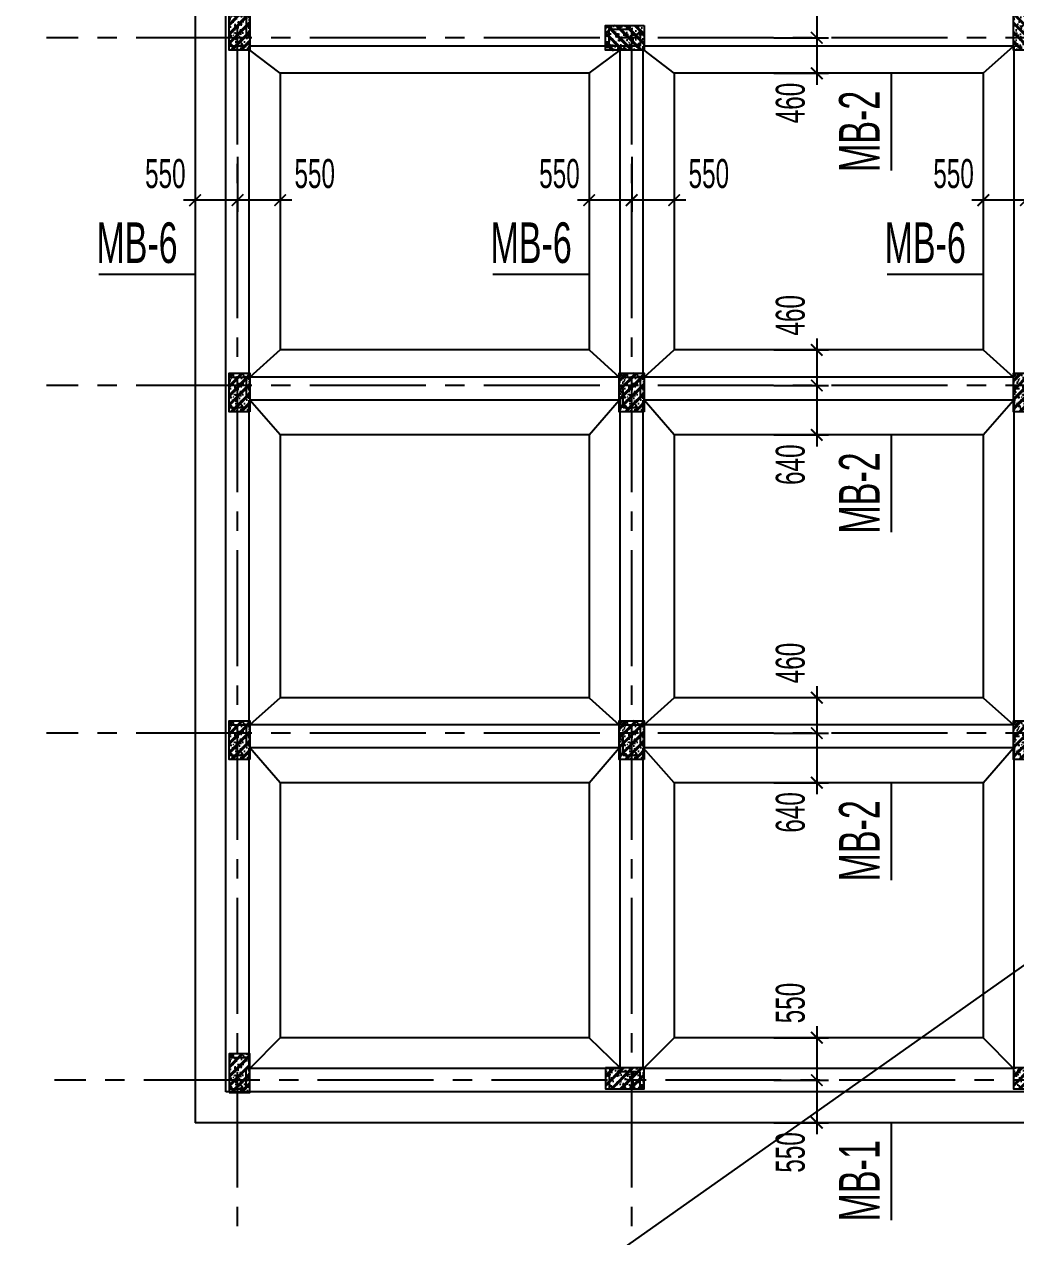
# Model space of a CAD drawing. Header units: millimetres. Extents: x 71 to 1994474, y -338610 to 1053.
# Drawn here: x 1881400 to 1894231, y -234863 to -219172 of the extents above; entities that cross this region are included whole.
import ezdxf

# ---------------------------------------------------------------- set-up
doc = ezdxf.new("R2010")
doc.units = ezdxf.units.MM
doc.header["$LTSCALE"] = 1000
doc.header["$MEASUREMENT"] = 0
doc.header["$PDMODE"] = 3
doc.linetypes.add('CENTER2', pattern=[1.125, 0.75, -0.125, 0.125, -0.125])
doc.linetypes.add('HIDDEN', pattern=[0.375, 0.25, -0.125])
doc.layers.get('0').update_dxf_attribs({"linetype": 'CONTINUOUS'})
doc.layers.get('Defpoints').update_dxf_attribs({"linetype": 'CONTINUOUS'})
for name, color, linetype in [('CDC.01.AXIS', 160, 'CENTER2'), ('CDC.02.DIM', 1, 'CONTINUOUS'), ('CDC.03.BORDER', 3, 'CONTINUOUS'), ('CDC.04.HIDDEN', 8, 'HIDDEN'), ('CDC.06.TEXT', 2, 'CONTINUOUS'), ('CDC.09.COLUMN', 4, 'CONTINUOUS'), ('CDC.10.HATCH', 163, 'CONTINUOUS')]:
    doc.layers.add(name, color=color, linetype=linetype)
doc.layers.add('KCS_Plotter', color=11, linetype='CONTINUOUS', plot=False)
doc.styles.add('ARIAL', font='arial.ttf', dxfattribs={"width": 0.6})
doc.dimstyles.new('150', dxfattribs={"dimscale": 150, "dimtxt": 2.5, "dimasz": 1, "dimexe": 1, "dimexo": 0, "dimgap": 1, "dimtad": 1, "dimdec": 0, "dimdsep": 46, "dimtxsty": 'ARIAL', "dimblk": 'ARCHTICK', "dimcen": 1, "dimdle": 1, "dimclrd": 1, "dimclre": 1, "dimclrt": 2, "dimadec": 0, "dimazin": 0, "dimtfac": 0.00072, "dimtdec": 0, "dimtix": 1, "dimtmove": 2, "dimatfit": 3, "dimldrblk": 'ARCHTICK', "dimfxl": 1, "dimtolj": 1, "dimarcsym": 0})

# ---------------------------------------------------------------- blocks, each defined once
blk = doc.blocks.new('_ARCHTICK')
at = {"color": 0, "linetype": 'ByBlock', "const_width": 0.15}
blk.add_lwpolyline([(-0.5, -0.5), (0.5, 0.5)], dxfattribs=at)
blk = doc.blocks.new('*D26')
at = {"layer": 'CDC.02.DIM', "color": 1, "lineweight": -2, "transparency": 16777216}
for p, q in [((1891656, -218557), (1891656, -219497)), ((1891098, -218707), (1891806, -218707)), ((1891098, -219347), (1891806, -219347))]:
    blk.add_line(p, q, dxfattribs=at)
at = {"layer": 'Defpoints', "color": 0, "transparency": 16777216}
for p in [(1891098, -218707), (1891098, -219347), (1891656, -219347)]:
    blk.add_point(p, dxfattribs=at)
at = {"layer": 'CDC.02.DIM', "color": 1, "lineweight": -2, "transparency": 16777216, "xscale": 150, "yscale": 150, "zscale": 150}
for p, rotation in [((1891656, -218707), 90), ((1891656, -219347), 270)]:
    blk.add_blockref('_ARCHTICK', p, dxfattribs=dict(at, rotation=rotation))
at = {"layer": 'CDC.02.DIM', "color": 2, "transparency": 16777216, "insert": (1891315, -218259), "char_height": 375, "attachment_point": 5, "rotation": 90, "style": 'ARIAL'}
blk.add_mtext('\\A1;640', dxfattribs=at)
blk = doc.blocks.new('*D27')
at = {"layer": 'CDC.02.DIM', "color": 1, "lineweight": -2, "transparency": 16777216}
for p, q in [((1891656, -219197), (1891656, -219957)), ((1891098, -219347), (1891806, -219347)), ((1891098, -219807), (1891806, -219807))]:
    blk.add_line(p, q, dxfattribs=at)
at = {"layer": 'Defpoints', "color": 0, "transparency": 16777216}
for p in [(1891098, -219347), (1891098, -219807), (1891656, -219807)]:
    blk.add_point(p, dxfattribs=at)
at = {"layer": 'CDC.02.DIM', "color": 1, "lineweight": -2, "transparency": 16777216, "xscale": 150, "yscale": 150, "zscale": 150}
for p, rotation in [((1891656, -219347), 90), ((1891656, -219807), 270)]:
    blk.add_blockref('_ARCHTICK', p, dxfattribs=dict(at, rotation=rotation))
at = {"layer": 'CDC.02.DIM', "color": 2, "transparency": 16777216, "insert": (1891315, -220192), "char_height": 375, "attachment_point": 5, "rotation": 90, "style": 'ARIAL'}
blk.add_mtext('\\A1;460', dxfattribs=at)
blk = doc.blocks.new('*D28')
at = {"layer": 'CDC.02.DIM', "color": 1, "lineweight": -2, "transparency": 16777216}
for p, q in [((1891656, -223237), (1891656, -223997)), ((1891098, -223387), (1891806, -223387)), ((1891098, -223847), (1891806, -223847))]:
    blk.add_line(p, q, dxfattribs=at)
at = {"layer": 'Defpoints', "color": 0, "transparency": 16777216}
for p in [(1891098, -223387), (1891098, -223847), (1891656, -223847)]:
    blk.add_point(p, dxfattribs=at)
at = {"layer": 'CDC.02.DIM', "color": 1, "lineweight": -2, "transparency": 16777216, "xscale": 150, "yscale": 150, "zscale": 150}
for p, rotation in [((1891656, -223387), 90), ((1891656, -223847), 270)]:
    blk.add_blockref('_ARCHTICK', p, dxfattribs=dict(at, rotation=rotation))
at = {"layer": 'CDC.02.DIM', "color": 2, "transparency": 16777216, "insert": (1891315, -222939), "char_height": 375, "attachment_point": 5, "rotation": 90, "style": 'ARIAL'}
blk.add_mtext('\\A1;460', dxfattribs=at)
blk = doc.blocks.new('*D29')
at = {"layer": 'CDC.02.DIM', "color": 1, "lineweight": -2, "transparency": 16777216}
for p, q in [((1891656, -223697), (1891656, -224637)), ((1891098, -223847), (1891806, -223847)), ((1891098, -224487), (1891806, -224487))]:
    blk.add_line(p, q, dxfattribs=at)
at = {"layer": 'Defpoints', "color": 0, "transparency": 16777216}
for p in [(1891098, -223847), (1891098, -224487), (1891656, -224487)]:
    blk.add_point(p, dxfattribs=at)
at = {"layer": 'CDC.02.DIM', "color": 1, "lineweight": -2, "transparency": 16777216, "xscale": 150, "yscale": 150, "zscale": 150}
for p, rotation in [((1891656, -223847), 90), ((1891656, -224487), 270)]:
    blk.add_blockref('_ARCHTICK', p, dxfattribs=dict(at, rotation=rotation))
at = {"layer": 'CDC.02.DIM', "color": 2, "transparency": 16777216, "insert": (1891315, -224872), "char_height": 375, "attachment_point": 5, "rotation": 90, "style": 'ARIAL'}
blk.add_mtext('\\A1;640', dxfattribs=at)
blk = doc.blocks.new('*D30')
at = {"layer": 'CDC.02.DIM', "color": 1, "lineweight": -2, "transparency": 16777216}
for p, q in [((1891656, -227737), (1891656, -228497)), ((1891098, -227887), (1891806, -227887)), ((1891098, -228347), (1891806, -228347))]:
    blk.add_line(p, q, dxfattribs=at)
at = {"layer": 'Defpoints', "color": 0, "transparency": 16777216}
for p in [(1891098, -227887), (1891098, -228347), (1891656, -228347)]:
    blk.add_point(p, dxfattribs=at)
at = {"layer": 'CDC.02.DIM', "color": 1, "lineweight": -2, "transparency": 16777216, "xscale": 150, "yscale": 150, "zscale": 150}
for p, rotation in [((1891656, -227887), 90), ((1891656, -228347), 270)]:
    blk.add_blockref('_ARCHTICK', p, dxfattribs=dict(at, rotation=rotation))
at = {"layer": 'CDC.02.DIM', "color": 2, "transparency": 16777216, "insert": (1891315, -227439), "char_height": 375, "attachment_point": 5, "rotation": 90, "style": 'ARIAL'}
blk.add_mtext('\\A1;460', dxfattribs=at)
blk = doc.blocks.new('*D31')
at = {"layer": 'CDC.02.DIM', "color": 1, "lineweight": -2, "transparency": 16777216}
for p, q in [((1891656, -228197), (1891656, -229137)), ((1891098, -228347), (1891806, -228347)), ((1891098, -228987), (1891806, -228987))]:
    blk.add_line(p, q, dxfattribs=at)
at = {"layer": 'Defpoints', "color": 0, "transparency": 16777216}
for p in [(1891098, -228347), (1891098, -228987), (1891656, -228987)]:
    blk.add_point(p, dxfattribs=at)
at = {"layer": 'CDC.02.DIM', "color": 1, "lineweight": -2, "transparency": 16777216, "xscale": 150, "yscale": 150, "zscale": 150}
for p, rotation in [((1891656, -228347), 90), ((1891656, -228987), 270)]:
    blk.add_blockref('_ARCHTICK', p, dxfattribs=dict(at, rotation=rotation))
at = {"layer": 'CDC.02.DIM', "color": 2, "transparency": 16777216, "insert": (1891315, -229372), "char_height": 375, "attachment_point": 5, "rotation": 90, "style": 'ARIAL'}
blk.add_mtext('\\A1;640', dxfattribs=at)
blk = doc.blocks.new('*D32')
at = {"layer": 'CDC.02.DIM', "color": 1, "lineweight": -2, "transparency": 16777216}
for p, q in [((1891656, -232137), (1891656, -232987)), ((1891098, -232287), (1891806, -232287)), ((1891098, -232837), (1891806, -232837))]:
    blk.add_line(p, q, dxfattribs=at)
at = {"layer": 'Defpoints', "color": 0, "transparency": 16777216}
for p in [(1891098, -232287), (1891098, -232837), (1891656, -232837)]:
    blk.add_point(p, dxfattribs=at)
at = {"layer": 'CDC.02.DIM', "color": 1, "lineweight": -2, "transparency": 16777216, "xscale": 150, "yscale": 150, "zscale": 150}
for p, rotation in [((1891656, -232287), 90), ((1891656, -232837), 270)]:
    blk.add_blockref('_ARCHTICK', p, dxfattribs=dict(at, rotation=rotation))
at = {"layer": 'CDC.02.DIM', "color": 2, "transparency": 16777216, "insert": (1891315, -231839), "char_height": 375, "attachment_point": 5, "rotation": 90, "style": 'ARIAL'}
blk.add_mtext('\\A1;550', dxfattribs=at)
blk = doc.blocks.new('*D33')
at = {"layer": 'CDC.02.DIM', "color": 1, "lineweight": -2, "transparency": 16777216}
for p, q in [((1891656, -232687), (1891656, -233537)), ((1891098, -232837), (1891806, -232837)), ((1891098, -233387), (1891806, -233387))]:
    blk.add_line(p, q, dxfattribs=at)
at = {"layer": 'Defpoints', "color": 0, "transparency": 16777216}
for p in [(1891098, -232837), (1891098, -233387), (1891656, -233387)]:
    blk.add_point(p, dxfattribs=at)
at = {"layer": 'CDC.02.DIM', "color": 1, "lineweight": -2, "transparency": 16777216, "xscale": 150, "yscale": 150, "zscale": 150}
for p, rotation in [((1891656, -232837), 90), ((1891656, -233387), 270)]:
    blk.add_blockref('_ARCHTICK', p, dxfattribs=dict(at, rotation=rotation))
at = {"layer": 'CDC.02.DIM', "color": 2, "transparency": 16777216, "insert": (1891315, -233772), "char_height": 375, "attachment_point": 5, "rotation": 90, "style": 'ARIAL'}
blk.add_mtext('\\A1;550', dxfattribs=at)
blk = doc.blocks.new('*D46')
at = {"layer": 'CDC.02.DIM', "color": 1, "lineweight": -2, "transparency": 16777216}
for p, q in [((1884161, -220890), (1884161, -221599)), ((1884711, -220890), (1884711, -221599)), ((1884861, -221449), (1884011, -221449))]:
    blk.add_line(p, q, dxfattribs=at)
at = {"layer": 'Defpoints', "color": 0, "transparency": 16777216}
for p in [(1884161, -220890), (1884711, -220890), (1884161, -221449)]:
    blk.add_point(p, dxfattribs=at)
at = {"layer": 'CDC.02.DIM', "color": 1, "lineweight": -2, "transparency": 16777216, "xscale": 150, "yscale": 150, "zscale": 150, "rotation": 180}
blk.add_blockref('_ARCHTICK', (1884161, -221449), dxfattribs=at)
at = {"layer": 'CDC.02.DIM', "color": 1, "lineweight": -2, "transparency": 16777216, "xscale": 150, "yscale": 150, "zscale": 150}
blk.add_blockref('_ARCHTICK', (1884711, -221449), dxfattribs=at)
at = {"layer": 'CDC.02.DIM', "color": 2, "transparency": 16777216, "insert": (1885159, -221107), "char_height": 375, "attachment_point": 5, "style": 'ARIAL'}
blk.add_mtext('\\A1;550', dxfattribs=at)
blk = doc.blocks.new('*D47')
at = {"layer": 'CDC.02.DIM', "color": 1, "lineweight": -2, "transparency": 16777216}
for p, q in [((1883611, -220890), (1883611, -221599)), ((1884161, -220890), (1884161, -221599)), ((1884311, -221449), (1883461, -221449))]:
    blk.add_line(p, q, dxfattribs=at)
at = {"layer": 'Defpoints', "color": 0, "transparency": 16777216}
for p in [(1883611, -220890), (1884161, -220890), (1883611, -221449)]:
    blk.add_point(p, dxfattribs=at)
at = {"layer": 'CDC.02.DIM', "color": 1, "lineweight": -2, "transparency": 16777216, "xscale": 150, "yscale": 150, "zscale": 150, "rotation": 180}
blk.add_blockref('_ARCHTICK', (1883611, -221449), dxfattribs=at)
at = {"layer": 'CDC.02.DIM', "color": 1, "lineweight": -2, "transparency": 16777216, "xscale": 150, "yscale": 150, "zscale": 150}
blk.add_blockref('_ARCHTICK', (1884161, -221449), dxfattribs=at)
at = {"layer": 'CDC.02.DIM', "color": 2, "transparency": 16777216, "insert": (1883226, -221107), "char_height": 375, "attachment_point": 5, "style": 'ARIAL'}
blk.add_mtext('\\A1;550', dxfattribs=at)
blk = doc.blocks.new('*D48')
at = {"layer": 'CDC.02.DIM', "color": 1, "lineweight": -2, "transparency": 16777216}
for p, q in [((1889261, -220890), (1889261, -221599)), ((1889811, -220890), (1889811, -221599)), ((1889961, -221449), (1889111, -221449))]:
    blk.add_line(p, q, dxfattribs=at)
at = {"layer": 'Defpoints', "color": 0, "transparency": 16777216}
for p in [(1889261, -220890), (1889811, -220890), (1889261, -221449)]:
    blk.add_point(p, dxfattribs=at)
at = {"layer": 'CDC.02.DIM', "color": 1, "lineweight": -2, "transparency": 16777216, "xscale": 150, "yscale": 150, "zscale": 150, "rotation": 180}
blk.add_blockref('_ARCHTICK', (1889261, -221449), dxfattribs=at)
at = {"layer": 'CDC.02.DIM', "color": 1, "lineweight": -2, "transparency": 16777216, "xscale": 150, "yscale": 150, "zscale": 150}
blk.add_blockref('_ARCHTICK', (1889811, -221449), dxfattribs=at)
at = {"layer": 'CDC.02.DIM', "color": 2, "transparency": 16777216, "insert": (1890259, -221107), "char_height": 375, "attachment_point": 5, "style": 'ARIAL'}
blk.add_mtext('\\A1;550', dxfattribs=at)
blk = doc.blocks.new('*D49')
at = {"layer": 'CDC.02.DIM', "color": 1, "lineweight": -2, "transparency": 16777216}
for p, q in [((1888711, -220890), (1888711, -221599)), ((1889261, -220890), (1889261, -221599)), ((1889411, -221449), (1888561, -221449))]:
    blk.add_line(p, q, dxfattribs=at)
at = {"layer": 'Defpoints', "color": 0, "transparency": 16777216}
for p in [(1888711, -220890), (1889261, -220890), (1888711, -221449)]:
    blk.add_point(p, dxfattribs=at)
at = {"layer": 'CDC.02.DIM', "color": 1, "lineweight": -2, "transparency": 16777216, "xscale": 150, "yscale": 150, "zscale": 150, "rotation": 180}
blk.add_blockref('_ARCHTICK', (1888711, -221449), dxfattribs=at)
at = {"layer": 'CDC.02.DIM', "color": 1, "lineweight": -2, "transparency": 16777216, "xscale": 150, "yscale": 150, "zscale": 150}
blk.add_blockref('_ARCHTICK', (1889261, -221449), dxfattribs=at)
at = {"layer": 'CDC.02.DIM', "color": 2, "transparency": 16777216, "insert": (1888326, -221107), "char_height": 375, "attachment_point": 5, "style": 'ARIAL'}
blk.add_mtext('\\A1;550', dxfattribs=at)
blk = doc.blocks.new('*D50')
at = {"layer": 'CDC.02.DIM', "color": 1, "lineweight": -2, "transparency": 16777216}
for p, q in [((1894361, -220890), (1894361, -221599)), ((1894911, -220890), (1894911, -221599)), ((1895061, -221449), (1894211, -221449))]:
    blk.add_line(p, q, dxfattribs=at)
at = {"layer": 'Defpoints', "color": 0, "transparency": 16777216}
for p in [(1894361, -220890), (1894911, -220890), (1894361, -221449)]:
    blk.add_point(p, dxfattribs=at)
at = {"layer": 'CDC.02.DIM', "color": 1, "lineweight": -2, "transparency": 16777216, "xscale": 150, "yscale": 150, "zscale": 150, "rotation": 180}
blk.add_blockref('_ARCHTICK', (1894361, -221449), dxfattribs=at)
at = {"layer": 'CDC.02.DIM', "color": 1, "lineweight": -2, "transparency": 16777216, "xscale": 150, "yscale": 150, "zscale": 150}
blk.add_blockref('_ARCHTICK', (1894911, -221449), dxfattribs=at)
at = {"layer": 'CDC.02.DIM', "color": 2, "transparency": 16777216, "insert": (1895359, -221107), "char_height": 375, "attachment_point": 5, "style": 'ARIAL'}
blk.add_mtext('\\A1;550', dxfattribs=at)
blk = doc.blocks.new('*D51')
at = {"layer": 'CDC.02.DIM', "color": 1, "lineweight": -2, "transparency": 16777216}
for p, q in [((1893811, -220890), (1893811, -221599)), ((1894361, -220890), (1894361, -221599)), ((1894511, -221449), (1893661, -221449))]:
    blk.add_line(p, q, dxfattribs=at)
at = {"layer": 'Defpoints', "color": 0, "transparency": 16777216}
for p in [(1893811, -220890), (1894361, -220890), (1893811, -221449)]:
    blk.add_point(p, dxfattribs=at)
at = {"layer": 'CDC.02.DIM', "color": 1, "lineweight": -2, "transparency": 16777216, "xscale": 150, "yscale": 150, "zscale": 150, "rotation": 180}
blk.add_blockref('_ARCHTICK', (1893811, -221449), dxfattribs=at)
at = {"layer": 'CDC.02.DIM', "color": 1, "lineweight": -2, "transparency": 16777216, "xscale": 150, "yscale": 150, "zscale": 150}
blk.add_blockref('_ARCHTICK', (1894361, -221449), dxfattribs=at)
at = {"layer": 'CDC.02.DIM', "color": 2, "transparency": 16777216, "insert": (1893426, -221107), "char_height": 375, "attachment_point": 5, "style": 'ARIAL'}
blk.add_mtext('\\A1;550', dxfattribs=at)

msp = doc.modelspace()

# ---------------------------------------------------------------- hatches: boundary and pattern name
at = {"layer": 'CDC.10.HATCH'}
h = msp.add_hatch(dxfattribs=at)
h.set_pattern_fill('1BETONG2-BOP', color=256, scale=20, angle=90, style=0, pattern_type=2)
h.set_pattern_definition([(140, (-1377.27, -375305.18), (12.550427, 143.4520365), [15, -165]), (85, (-1377.27, -375305.18), (-150.438427, -27.750267), [12, -132]), (190.4514, (-1376.22, -375293.22), (-137.887908, 115.701876), [12.748038, -140.228422]), (136.1842, (-1417.27, -375305.18), (33.103803, 213.44821), [22.5, -247.5]), (186.6356, (-1414.51, -375287.39), (-194.823574, 186.93254), [19.122058, -210.3426]), (81.1842, (-1417.27, -375305.18), (-194.82372, 186.93239), [18, -198]), (111, (-1407.27, -375285.18), (80.523778, 119.3814104), [15, -165]), (316, (-1407.27, -375285.18), (73.107962, 134.376424), [12, -132]), (161.4514, (-1400.56, -375275.23), (-64.506099, 168.044526), [12.748038, -140.228422]), (157.5, (-1377.27, -375305.175), (-58.8748924, -31.1832367), [0, -130.4, 0, -134, 0, -132.5]), (94.5, (-1377.27, -375305.175), (-76.0206377, 56.6701848), [0, -76.4, 0, -127.4, 0, -50.5]), (57.5, (-1377.27, -375349.775), (4.5109743, 106.7644872), [0, -50, 0, -156, 0, -207]), (47.5, (-1377.27, -375369.775), (-20.0209965, 116.637234), [0, -65, 0, -103.6, 0, -147]), (45, (-1377.27, -375305.175), (-60.1040764, 60.1040764), []), (45, (-1401.77, -375305.175), (-60.1040764, 60.1040764), [])])
h.paths.add_polyline_path([(1884050.5, -219007.5), (1884050.5, -219507.5), (1884320.5, -219507.5), (1884320.5, -219007.5)])
h = msp.add_hatch(dxfattribs=at)
h.set_pattern_fill('1BETONG2-BOP', color=256, scale=20, angle=180, style=0, pattern_type=2)
h.set_pattern_definition([(230, (2050498.23, -2109805.28), (-143.4520365, 12.550427), [15, -165]), (175, (2050498.23, -2109805.28), (27.750267, -150.438427), [12, -132]), (280.4514, (2050486.28, -2109804.23), (-115.701876, -137.887908), [12.748038, -140.228422]), (226.1842, (2050498.23, -2109845.28), (-213.44821, 33.103803), [22.5, -247.5]), (276.6356, (2050480.44, -2109842.52), (-186.93254, -194.823574), [19.122058, -210.3426]), (171.1842, (2050498.23, -2109845.28), (-186.93239, -194.82372), [18, -198]), (201, (2050478.23, -2109835.28), (-119.3814104, 80.523778), [15, -165]), (46, (2050478.23, -2109835.28), (-134.376424, 73.107962), [12, -132]), (251.4514, (2050468.28, -2109828.57), (-168.044526, -64.506099), [12.748038, -140.228422]), (247.5, (2050498.23, -2109805.28), (31.1832367, -58.8748924), [0, -130.4, 0, -134, 0, -132.5]), (184.5, (2050498.23, -2109805.28), (-56.6701848, -76.0206377), [0, -76.4, 0, -127.4, 0, -50.5]), (147.5, (2050542.83, -2109805.28), (-106.7644872, 4.5109743), [0, -50, 0, -156, 0, -207]), (137.5, (2050562.83, -2109805.28), (-116.637234, -20.0209965), [0, -65, 0, -103.6, 0, -147]), (135, (2050498.23, -2109805.28), (-60.1040764, -60.1040764), []), (135, (2050498.23, -2109829.78), (-60.1040764, -60.1040764), [])])
h.paths.add_polyline_path([(1894200.5, -219007.5), (1894200.5, -219507.5), (1894520.5, -219507.5), (1894520.5, -219007.5)])
h = msp.add_hatch(dxfattribs=at)
h.set_pattern_fill('1BETONG2-BOP', color=256, scale=20, angle=180, style=0, pattern_type=2)
h.set_pattern_definition([(230, (2045218.23, -2104885.28), (-143.4520365, 12.550427), [15, -165]), (175, (2045218.23, -2104885.28), (27.750267, -150.438427), [12, -132]), (280.4514, (2045206.28, -2104884.23), (-115.701876, -137.887908), [12.748038, -140.228422]), (226.1842, (2045218.23, -2104925.28), (-213.44821, 33.103803), [22.5, -247.5]), (276.6356, (2045200.44, -2104922.52), (-186.93254, -194.823574), [19.122058, -210.3426]), (171.1842, (2045218.23, -2104925.28), (-186.93239, -194.82372), [18, -198]), (201, (2045198.23, -2104915.28), (-119.3814104, 80.523778), [15, -165]), (46, (2045198.23, -2104915.28), (-134.376424, 73.107962), [12, -132]), (251.4514, (2045188.28, -2104908.57), (-168.044526, -64.506099), [12.748038, -140.228422]), (247.5, (2045218.23, -2104885.28), (31.1832367, -58.8748924), [0, -130.4, 0, -134, 0, -132.5]), (184.5, (2045218.23, -2104885.28), (-56.6701848, -76.0206377), [0, -76.4, 0, -127.4, 0, -50.5]), (147.5, (2045262.83, -2104885.28), (-106.7644872, 4.5109743), [0, -50, 0, -156, 0, -207]), (137.5, (2045282.83, -2104885.28), (-116.637234, -20.0209965), [0, -65, 0, -103.6, 0, -147]), (135, (2045218.23, -2104885.28), (-60.1040764, -60.1040764), []), (135, (2045218.23, -2104909.78), (-60.1040764, -60.1040764), [])])
h.paths.add_polyline_path([(1888920.5, -219187.5), (1888920.5, -219507.5), (1889420.5, -219507.5), (1889420.5, -219187.5)])
h = msp.add_hatch(dxfattribs=at)
h.set_pattern_fill('1BETONG2-BOP', color=256, scale=20, angle=90, style=0, pattern_type=2)
h.set_pattern_definition([(140, (-1377.27, -379985.18), (12.550427, 143.4520365), [15, -165]), (85, (-1377.27, -379985.18), (-150.438427, -27.750267), [12, -132]), (190.4514, (-1376.22, -379973.22), (-137.887908, 115.701876), [12.748038, -140.228422]), (136.1842, (-1417.27, -379985.18), (33.103803, 213.44821), [22.5, -247.5]), (186.6356, (-1414.51, -379967.39), (-194.823574, 186.93254), [19.122058, -210.3426]), (81.1842, (-1417.27, -379985.18), (-194.82372, 186.93239), [18, -198]), (111, (-1407.27, -379965.18), (80.523778, 119.3814104), [15, -165]), (316, (-1407.27, -379965.18), (73.107962, 134.376424), [12, -132]), (161.4514, (-1400.56, -379955.23), (-64.506099, 168.044526), [12.748038, -140.228422]), (157.5, (-1377.27, -379985.175), (-58.8748924, -31.1832367), [0, -130.4, 0, -134, 0, -132.5]), (94.5, (-1377.27, -379985.175), (-76.0206377, 56.6701848), [0, -76.4, 0, -127.4, 0, -50.5]), (57.5, (-1377.27, -380029.775), (4.5109743, 106.7644872), [0, -50, 0, -156, 0, -207]), (47.5, (-1377.27, -380049.775), (-20.0209965, 116.637234), [0, -65, 0, -103.6, 0, -147]), (45, (-1377.27, -379985.175), (-60.1040764, 60.1040764), []), (45, (-1401.77, -379985.175), (-60.1040764, 60.1040764), [])])
h.paths.add_polyline_path([(1884050.5, -223687.5), (1884050.5, -224187.5), (1884320.5, -224187.5), (1884320.5, -223687.5)])
h = msp.add_hatch(dxfattribs=at)
h.set_pattern_fill('1BETONG2-BOP', color=256, scale=20, angle=90, style=0, pattern_type=2)
h.set_pattern_definition([(140, (3722.73, -379985.18), (12.550427, 143.4520365), [15, -165]), (85, (3722.73, -379985.18), (-150.438427, -27.750267), [12, -132]), (190.4514, (3723.78, -379973.22), (-137.887908, 115.701876), [12.748038, -140.228422]), (136.1842, (3682.73, -379985.18), (33.103803, 213.44821), [22.5, -247.5]), (186.6356, (3685.49, -379967.39), (-194.823574, 186.93254), [19.122058, -210.3426]), (81.1842, (3682.73, -379985.18), (-194.82372, 186.93239), [18, -198]), (111, (3692.73, -379965.18), (80.523778, 119.3814104), [15, -165]), (316, (3692.73, -379965.18), (73.107962, 134.376424), [12, -132]), (161.4514, (3699.44, -379955.23), (-64.506099, 168.044526), [12.748038, -140.228422]), (157.5, (3722.73, -379985.175), (-58.8748924, -31.1832367), [0, -130.4, 0, -134, 0, -132.5]), (94.5, (3722.73, -379985.175), (-76.0206377, 56.6701848), [0, -76.4, 0, -127.4, 0, -50.5]), (57.5, (3722.73, -380029.775), (4.5109743, 106.7644872), [0, -50, 0, -156, 0, -207]), (47.5, (3722.73, -380049.775), (-20.0209965, 116.637234), [0, -65, 0, -103.6, 0, -147]), (45, (3722.73, -379985.175), (-60.1040764, 60.1040764), []), (45, (3698.23, -379985.175), (-60.1040764, 60.1040764), [])])
h.paths.add_polyline_path([(1889420.5, -223687.5), (1889100.5, -223687.5), (1889100.5, -224187.5), (1889420.5, -224187.5)])
h = msp.add_hatch(dxfattribs=at)
h.set_pattern_fill('1BETONG2-BOP', color=256, scale=20, angle=90, style=0, pattern_type=2)
h.set_pattern_definition([(140, (8822.73, -379985.18), (12.550427, 143.4520365), [15, -165]), (85, (8822.73, -379985.18), (-150.438427, -27.750267), [12, -132]), (190.4514, (8823.78, -379973.22), (-137.887908, 115.701876), [12.748038, -140.228422]), (136.1842, (8782.73, -379985.18), (33.103803, 213.44821), [22.5, -247.5]), (186.6356, (8785.49, -379967.39), (-194.823574, 186.93254), [19.122058, -210.3426]), (81.1842, (8782.73, -379985.18), (-194.82372, 186.93239), [18, -198]), (111, (8792.73, -379965.18), (80.523778, 119.3814104), [15, -165]), (316, (8792.73, -379965.18), (73.107962, 134.376424), [12, -132]), (161.4514, (8799.44, -379955.23), (-64.506099, 168.044526), [12.748038, -140.228422]), (157.5, (8822.73, -379985.175), (-58.8748924, -31.1832367), [0, -130.4, 0, -134, 0, -132.5]), (94.5, (8822.73, -379985.175), (-76.0206377, 56.6701848), [0, -76.4, 0, -127.4, 0, -50.5]), (57.5, (8822.73, -380029.775), (4.5109743, 106.7644872), [0, -50, 0, -156, 0, -207]), (47.5, (8822.73, -380049.775), (-20.0209965, 116.637234), [0, -65, 0, -103.6, 0, -147]), (45, (8822.73, -379985.175), (-60.1040764, 60.1040764), []), (45, (8798.23, -379985.175), (-60.1040764, 60.1040764), [])])
h.paths.add_polyline_path([(1894520.5, -223687.5), (1894200.5, -223687.5), (1894200.5, -224187.5), (1894520.5, -224187.5)])
h = msp.add_hatch(dxfattribs=at)
h.set_pattern_fill('1BETONG2-BOP', color=256, scale=20, angle=90, style=0, pattern_type=2)
h.set_pattern_definition([(140, (-1377.27, -384485.18), (12.550427, 143.4520365), [15, -165]), (85, (-1377.27, -384485.18), (-150.438427, -27.750267), [12, -132]), (190.4514, (-1376.22, -384473.22), (-137.887908, 115.701876), [12.748038, -140.228422]), (136.1842, (-1417.27, -384485.18), (33.103803, 213.44821), [22.5, -247.5]), (186.6356, (-1414.51, -384467.39), (-194.823574, 186.93254), [19.122058, -210.3426]), (81.1842, (-1417.27, -384485.18), (-194.82372, 186.93239), [18, -198]), (111, (-1407.27, -384465.18), (80.523778, 119.3814104), [15, -165]), (316, (-1407.27, -384465.18), (73.107962, 134.376424), [12, -132]), (161.4514, (-1400.56, -384455.23), (-64.506099, 168.044526), [12.748038, -140.228422]), (157.5, (-1377.27, -384485.175), (-58.8748924, -31.1832367), [0, -130.4, 0, -134, 0, -132.5]), (94.5, (-1377.27, -384485.175), (-76.0206377, 56.6701848), [0, -76.4, 0, -127.4, 0, -50.5]), (57.5, (-1377.27, -384529.775), (4.5109743, 106.7644872), [0, -50, 0, -156, 0, -207]), (47.5, (-1377.27, -384549.775), (-20.0209965, 116.637234), [0, -65, 0, -103.6, 0, -147]), (45, (-1377.27, -384485.175), (-60.1040764, 60.1040764), []), (45, (-1401.77, -384485.175), (-60.1040764, 60.1040764), [])])
h.paths.add_polyline_path([(1884050.5, -228187.5), (1884050.5, -228687.5), (1884320.5, -228687.5), (1884320.5, -228187.5)])
h = msp.add_hatch(dxfattribs=at)
h.set_pattern_fill('1BETONG2-BOP', color=256, scale=20, angle=90, style=0, pattern_type=2)
h.set_pattern_definition([(140, (3722.73, -384485.18), (12.550427, 143.4520365), [15, -165]), (85, (3722.73, -384485.18), (-150.438427, -27.750267), [12, -132]), (190.4514, (3723.78, -384473.22), (-137.887908, 115.701876), [12.748038, -140.228422]), (136.1842, (3682.73, -384485.18), (33.103803, 213.44821), [22.5, -247.5]), (186.6356, (3685.49, -384467.39), (-194.823574, 186.93254), [19.122058, -210.3426]), (81.1842, (3682.73, -384485.18), (-194.82372, 186.93239), [18, -198]), (111, (3692.73, -384465.18), (80.523778, 119.3814104), [15, -165]), (316, (3692.73, -384465.18), (73.107962, 134.376424), [12, -132]), (161.4514, (3699.44, -384455.23), (-64.506099, 168.044526), [12.748038, -140.228422]), (157.5, (3722.73, -384485.175), (-58.8748924, -31.1832367), [0, -130.4, 0, -134, 0, -132.5]), (94.5, (3722.73, -384485.175), (-76.0206377, 56.6701848), [0, -76.4, 0, -127.4, 0, -50.5]), (57.5, (3722.73, -384529.775), (4.5109743, 106.7644872), [0, -50, 0, -156, 0, -207]), (47.5, (3722.73, -384549.775), (-20.0209965, 116.637234), [0, -65, 0, -103.6, 0, -147]), (45, (3722.73, -384485.175), (-60.1040764, 60.1040764), []), (45, (3698.23, -384485.175), (-60.1040764, 60.1040764), [])])
h.paths.add_polyline_path([(1889420.5, -228187.5), (1889100.5, -228187.5), (1889100.5, -228687.5), (1889420.5, -228687.5)])
h = msp.add_hatch(dxfattribs=at)
h.set_pattern_fill('1BETONG2-BOP', color=256, scale=20, angle=90, style=0, pattern_type=2)
h.set_pattern_definition([(140, (8822.73, -384485.18), (12.550427, 143.4520365), [15, -165]), (85, (8822.73, -384485.18), (-150.438427, -27.750267), [12, -132]), (190.4514, (8823.78, -384473.22), (-137.887908, 115.701876), [12.748038, -140.228422]), (136.1842, (8782.73, -384485.18), (33.103803, 213.44821), [22.5, -247.5]), (186.6356, (8785.49, -384467.39), (-194.823574, 186.93254), [19.122058, -210.3426]), (81.1842, (8782.73, -384485.18), (-194.82372, 186.93239), [18, -198]), (111, (8792.73, -384465.18), (80.523778, 119.3814104), [15, -165]), (316, (8792.73, -384465.18), (73.107962, 134.376424), [12, -132]), (161.4514, (8799.44, -384455.23), (-64.506099, 168.044526), [12.748038, -140.228422]), (157.5, (8822.73, -384485.175), (-58.8748924, -31.1832367), [0, -130.4, 0, -134, 0, -132.5]), (94.5, (8822.73, -384485.175), (-76.0206377, 56.6701848), [0, -76.4, 0, -127.4, 0, -50.5]), (57.5, (8822.73, -384529.775), (4.5109743, 106.7644872), [0, -50, 0, -156, 0, -207]), (47.5, (8822.73, -384549.775), (-20.0209965, 116.637234), [0, -65, 0, -103.6, 0, -147]), (45, (8822.73, -384485.175), (-60.1040764, 60.1040764), []), (45, (8798.23, -384485.175), (-60.1040764, 60.1040764), [])])
h.paths.add_polyline_path([(1894520.5, -228187.5), (1894200.5, -228187.5), (1894200.5, -228687.5), (1894520.5, -228687.5)])
h = msp.add_hatch(dxfattribs=at)
h.set_pattern_fill('1BETONG2-BOP', color=256, scale=20, angle=90, style=0, pattern_type=2)
h.set_pattern_definition([(140, (-1377.27, -388795.18), (12.550427, 143.4520365), [15, -165]), (85, (-1377.27, -388795.18), (-150.438427, -27.750267), [12, -132]), (190.4514, (-1376.22, -388783.22), (-137.887908, 115.701876), [12.748038, -140.228422]), (136.1842, (-1417.27, -388795.18), (33.103803, 213.44821), [22.5, -247.5]), (186.6356, (-1414.51, -388777.39), (-194.823574, 186.93254), [19.122058, -210.3426]), (81.1842, (-1417.27, -388795.18), (-194.82372, 186.93239), [18, -198]), (111, (-1407.27, -388775.18), (80.523778, 119.3814104), [15, -165]), (316, (-1407.27, -388775.18), (73.107962, 134.376424), [12, -132]), (161.4514, (-1400.56, -388765.23), (-64.506099, 168.044526), [12.748038, -140.228422]), (157.5, (-1377.27, -388795.175), (-58.8748924, -31.1832367), [0, -130.4, 0, -134, 0, -132.5]), (94.5, (-1377.27, -388795.175), (-76.0206377, 56.6701848), [0, -76.4, 0, -127.4, 0, -50.5]), (57.5, (-1377.27, -388839.775), (4.5109743, 106.7644872), [0, -50, 0, -156, 0, -207]), (47.5, (-1377.27, -388859.775), (-20.0209965, 116.637234), [0, -65, 0, -103.6, 0, -147]), (45, (-1377.27, -388795.175), (-60.1040764, 60.1040764), []), (45, (-1401.77, -388795.175), (-60.1040764, 60.1040764), [])])
h.paths.add_polyline_path([(1884050.5, -232497.5), (1884050.5, -232997.5), (1884320.5, -232997.5), (1884320.5, -232497.5)])
h = msp.add_hatch(dxfattribs=at)
h.set_pattern_fill('1BETONG2-BOP', color=256, scale=20, angle=90, style=0, pattern_type=2)
h.set_pattern_definition([(140, (-1377.27, -388975.18), (12.550427, 143.4520365), [15, -165]), (85, (-1377.27, -388975.18), (-150.438427, -27.750267), [12, -132]), (190.4514, (-1376.22, -388963.22), (-137.887908, 115.701876), [12.748038, -140.228422]), (136.1842, (-1417.27, -388975.18), (33.103803, 213.44821), [22.5, -247.5]), (186.6356, (-1414.51, -388957.39), (-194.823574, 186.93254), [19.122058, -210.3426]), (81.1842, (-1417.27, -388975.18), (-194.82372, 186.93239), [18, -198]), (111, (-1407.27, -388955.18), (80.523778, 119.3814104), [15, -165]), (316, (-1407.27, -388955.18), (73.107962, 134.376424), [12, -132]), (161.4514, (-1400.56, -388945.23), (-64.506099, 168.044526), [12.748038, -140.228422]), (157.5, (-1377.27, -388975.175), (-58.8748924, -31.1832367), [0, -130.4, 0, -134, 0, -132.5]), (94.5, (-1377.27, -388975.175), (-76.0206377, 56.6701848), [0, -76.4, 0, -127.4, 0, -50.5]), (57.5, (-1377.27, -389019.775), (4.5109743, 106.7644872), [0, -50, 0, -156, 0, -207]), (47.5, (-1377.27, -389039.775), (-20.0209965, 116.637234), [0, -65, 0, -103.6, 0, -147]), (45, (-1377.27, -388975.175), (-60.1040764, 60.1040764), []), (45, (-1401.77, -388975.175), (-60.1040764, 60.1040764), [])])
h.paths.add_polyline_path([(1888920.5, -232947.5), (1889420.5, -232947.5), (1889420.5, -232677.5), (1888920.5, -232677.5)])
h = msp.add_hatch(dxfattribs=at)
h.set_pattern_fill('1BETONG2-BOP', color=256, scale=20, angle=90, style=0, pattern_type=2)
h.set_pattern_definition([(140, (3902.73, -388975.18), (12.550427, 143.4520365), [15, -165]), (85, (3902.73, -388975.18), (-150.438427, -27.750267), [12, -132]), (190.4514, (3903.78, -388963.22), (-137.887908, 115.701876), [12.748038, -140.228422]), (136.1842, (3862.73, -388975.18), (33.103803, 213.44821), [22.5, -247.5]), (186.6356, (3865.49, -388957.39), (-194.823574, 186.93254), [19.122058, -210.3426]), (81.1842, (3862.73, -388975.18), (-194.82372, 186.93239), [18, -198]), (111, (3872.73, -388955.18), (80.523778, 119.3814104), [15, -165]), (316, (3872.73, -388955.18), (73.107962, 134.376424), [12, -132]), (161.4514, (3879.44, -388945.23), (-64.506099, 168.044526), [12.748038, -140.228422]), (157.5, (3902.73, -388975.175), (-58.8748924, -31.1832367), [0, -130.4, 0, -134, 0, -132.5]), (94.5, (3902.73, -388975.175), (-76.0206377, 56.6701848), [0, -76.4, 0, -127.4, 0, -50.5]), (57.5, (3902.73, -389019.775), (4.5109743, 106.7644872), [0, -50, 0, -156, 0, -207]), (47.5, (3902.73, -389039.775), (-20.0209965, 116.637234), [0, -65, 0, -103.6, 0, -147]), (45, (3902.73, -388975.175), (-60.1040764, 60.1040764), []), (45, (3878.23, -388975.175), (-60.1040764, 60.1040764), [])])
h.paths.add_polyline_path([(1894200.5, -232947.5), (1894700.5, -232947.5), (1894700.5, -232677.5), (1894200.5, -232677.5)])

# ---------------------------------------------------------------- linework, layer by layer
at = {"layer": 'CDC.01.AXIS', "ltscale": 2}
for p, q in [((1884160.5, -236477.9), (1884160.5, -213839.1)), ((1889260.5, -236477.9), (1889260.5, -213839.1)), ((1933847, -219347.5), (1881690.1, -219347.5)), ((1933847, -223847.5), (1881690.1, -223847.5)), ((1933847, -228347.5), (1881690.1, -228347.5)), ((1933947, -232837.5), (1881790.1, -232837.5))]:
    msp.add_line(p, q, dxfattribs=at)
at = {"layer": 'CDC.02.DIM'}
for p, q in [((1892617.3, -219807.5), (1892617.3, -221067.2)), ((1883610.5, -222409.9), (1882365.6, -222409.9)), ((1888710.5, -222409.9), (1887465.6, -222409.9)), ((1893810.5, -222409.9), (1892565.6, -222409.9)), ((1892617.3, -224487.5), (1892617.3, -225747.2)), ((1892617.3, -228987.5), (1892617.3, -230247.2)), ((1892617.3, -233387.5), (1892617.3, -234647.2))]:
    msp.add_line(p, q, dxfattribs=at)
at = {"layer": 'CDC.03.BORDER'}
for p, q in [((1883610.5, -214307.5), (1883610.5, -233387.5)), ((1884010.5, -232987.5), (1884010.5, -214707.5)), ((1884310.5, -223737.5), (1884310.5, -219457.5)), ((1889110.5, -219457.5), (1884310.5, -219457.5)), ((1884710.5, -219807.5), (1884320.5, -219507.5)), ((1888710.5, -219807.5), (1889110.5, -219507.5)), ((1889110.5, -223737.5), (1889110.5, -219457.5)), ((1889410.5, -223737.5), (1889410.5, -219457.5)), ((1894210.5, -219457.5), (1889410.5, -219457.5)), ((1889810.5, -219807.5), (1889420.5, -219507.5)), ((1893810.5, -219807.5), (1894200.5, -219457.5)), ((1894210.5, -223737.5), (1894210.5, -219457.5)), ((1884710.5, -219807.5), (1884710.5, -223387.5)), ((1888710.5, -219807.5), (1884710.5, -219807.5)), ((1888710.5, -219807.5), (1888710.5, -223387.5)), ((1889810.5, -219807.5), (1889810.5, -223387.5)), ((1893810.5, -219807.5), (1889810.5, -219807.5)), ((1893810.5, -219807.5), (1893810.5, -223387.5)), ((1884710.5, -223387.5), (1884320.5, -223737.5)), ((1888710.5, -223387.5), (1884710.5, -223387.5)), ((1888710.5, -223387.5), (1889100.5, -223737.5)), ((1889420.5, -223737.5), (1889810.5, -223387.5)), ((1893810.5, -223387.5), (1889810.5, -223387.5)), ((1893810.5, -223387.5), (1894200.5, -223737.5)), ((1889110.5, -223737.5), (1884310.5, -223737.5)), ((1894210.5, -223737.5), (1889410.5, -223737.5)), ((1884310.5, -228237.5), (1884310.5, -224037.5)), ((1889110.5, -224037.5), (1884310.5, -224037.5)), ((1884710.5, -224487.5), (1884320.5, -224037.5)), ((1888710.5, -224487.5), (1889100.5, -224037.5)), ((1889110.5, -228237.5), (1889110.5, -224037.5)), ((1889410.5, -228237.5), (1889410.5, -224037.5)), ((1894210.5, -224037.5), (1889410.5, -224037.5)), ((1889810.5, -224487.5), (1889420.5, -224037.5)), ((1893810.5, -224487.5), (1894200.5, -224037.5)), ((1894210.5, -228237.5), (1894210.5, -224037.5)), ((1884710.5, -224487.5), (1884710.5, -227887.5)), ((1888710.5, -224487.5), (1884710.5, -224487.5)), ((1888710.5, -224487.5), (1888710.5, -227887.5)), ((1889810.5, -224487.5), (1889810.5, -227887.5)), ((1893810.5, -224487.5), (1889810.5, -224487.5)), ((1893810.5, -224487.5), (1893810.5, -227887.5)), ((1884710.5, -227887.5), (1884320.5, -228237.5)), ((1888710.5, -227887.5), (1884710.5, -227887.5)), ((1888710.5, -227887.5), (1889100.5, -228237.5)), ((1889810.5, -227887.5), (1889420.5, -228237.5)), ((1893810.5, -227887.5), (1889810.5, -227887.5)), ((1893810.5, -227887.5), (1894200.5, -228237.5)), ((1889110.5, -228237.5), (1884310.5, -228237.5)), ((1894210.5, -228237.5), (1889410.5, -228237.5)), ((1884310.5, -232687.5), (1884310.5, -228537.5)), ((1889110.5, -228537.5), (1884310.5, -228537.5)), ((1884710.5, -228987.5), (1884320.5, -228537.5)), ((1888710.5, -228987.5), (1889100.5, -228537.5)), ((1889110.5, -232687.5), (1889110.5, -228537.5)), ((1889410.5, -232687.5), (1889410.5, -228537.5)), ((1894210.5, -228537.5), (1889410.5, -228537.5)), ((1889810.5, -228987.5), (1889410.5, -228537.5)), ((1893810.5, -228987.5), (1894200.5, -228537.5)), ((1894210.5, -232687.5), (1894210.5, -228537.5)), ((1884710.5, -228987.5), (1884710.5, -232287.5)), ((1888710.5, -228987.5), (1884710.5, -228987.5)), ((1888710.5, -228987.5), (1888710.5, -232287.5)), ((1889810.5, -228987.5), (1889810.5, -232287.5)), ((1893810.5, -228987.5), (1889810.5, -228987.5)), ((1893810.5, -228987.5), (1893810.5, -232287.5)), ((1884710.5, -232287.5), (1884320.5, -232687.5)), ((1888710.5, -232287.5), (1884710.5, -232287.5)), ((1888710.5, -232287.5), (1889110.5, -232677.5)), ((1889810.5, -232287.5), (1889420.5, -232677.5)), ((1893810.5, -232287.5), (1889810.5, -232287.5)), ((1893810.5, -232287.5), (1894200.5, -232687.5)), ((1889110.5, -232687.5), (1884310.5, -232687.5)), ((1894210.5, -232687.5), (1889410.5, -232687.5)), ((1904710.5, -232987.5), (1884010.5, -232987.5)), ((1905110.5, -233387.5), (1883610.5, -233387.5))]:
    msp.add_line(p, q, dxfattribs=at)
at = {"layer": 'CDC.04.HIDDEN'}
for points in [[(1884270.5, -219457.5), (1884050.5, -219457.5), (1884050.5, -219057.5), (1884270.5, -219057.5)], [(1889370.5, -219237.5), (1889370.5, -219457.5), (1888970.5, -219457.5), (1888970.5, -219237.5)], [(1884270.5, -224137.5), (1884050.5, -224137.5), (1884050.5, -223737.5), (1884270.5, -223737.5)], [(1889370.5, -224137.5), (1889150.5, -224137.5), (1889150.5, -223737.5), (1889370.5, -223737.5)], [(1884270.5, -228637.5), (1884050.5, -228637.5), (1884050.5, -228237.5), (1884270.5, -228237.5)], [(1889370.5, -228637.5), (1889150.5, -228637.5), (1889150.5, -228237.5), (1889370.5, -228237.5)], [(1884050.5, -232947.5), (1884270.5, -232947.5), (1884270.5, -232547.5), (1884050.5, -232547.5)], [(1888970.5, -232727.5), (1888970.5, -232947.5), (1889370.5, -232947.5), (1889370.5, -232727.5)]]:
    msp.add_lwpolyline(points, close=True, dxfattribs=at)
at = {"layer": 'CDC.09.COLUMN'}
for points in [[(1884320.5, -219507.5), (1884050.5, -219507.5), (1884050.5, -219007.5), (1884320.5, -219007.5)], [(1894520.5, -219507.5), (1894200.5, -219507.5), (1894200.5, -219007.5), (1894520.5, -219007.5)], [(1889420.5, -219187.5), (1889420.5, -219507.5), (1888920.5, -219507.5), (1888920.5, -219187.5)], [(1884320.5, -224187.5), (1884050.5, -224187.5), (1884050.5, -223687.5), (1884320.5, -223687.5)], [(1889420.5, -224187.5), (1889100.5, -224187.5), (1889100.5, -223687.5), (1889420.5, -223687.5)], [(1894520.5, -224187.5), (1894200.5, -224187.5), (1894200.5, -223687.5), (1894520.5, -223687.5)], [(1884320.5, -228687.5), (1884050.5, -228687.5), (1884050.5, -228187.5), (1884320.5, -228187.5)], [(1889420.5, -228687.5), (1889100.5, -228687.5), (1889100.5, -228187.5), (1889420.5, -228187.5)], [(1894520.5, -228687.5), (1894200.5, -228687.5), (1894200.5, -228187.5), (1894520.5, -228187.5)], [(1884050.5, -232997.5), (1884320.5, -232997.5), (1884320.5, -232497.5), (1884050.5, -232497.5)], [(1888920.5, -232677.5), (1888920.5, -232947.5), (1889420.5, -232947.5), (1889420.5, -232677.5)], [(1894200.5, -232677.5), (1894200.5, -232947.5), (1894700.5, -232947.5), (1894700.5, -232677.5)]]:
    msp.add_lwpolyline(points, close=True, dxfattribs=at)
at = {"layer": 'KCS_Plotter'}
msp.add_line((1868473.8, -249616.3), (1994473.8, -160622.2), dxfattribs=at)

# ---------------------------------------------------------------- texts
at = {"layer": 'CDC.06.TEXT', "style": 'ARIAL', "width": 0.6}
for s, p in [('MB-2', (1892469.1, -221084.3)), ('MB-2', (1892469.1, -225764.3)), ('MB-2', (1892469.1, -230264.3)), ('MB-1', (1892469.1, -234664.3))]:
    msp.add_text(s, height=525, rotation=90, dxfattribs=at).set_placement(p)
for p in [(1882333.7, -222261.7), (1887433.7, -222261.7), (1892533.7, -222261.7)]:
    msp.add_text('MB-6', height=525, dxfattribs=at).set_placement(p)

# ---------------------------------------------------------------- dimensions: what is measured, and where the dimension line sits
at = {"layer": 'CDC.02.DIM'}
for base, p1, p2, picture, middle in [((1891656, -219347.5), (1891097.5, -218707.5), (1891097.5, -219347.5), '*D26', (1891314.5, -218259.2)), ((1891656, -219807.5), (1891097.5, -219347.5), (1891097.5, -219807.5), '*D27', (1891314.5, -220191.5)), ((1891656, -223847.5), (1891097.5, -223387.5), (1891097.5, -223847.5), '*D28', (1891314.5, -222939.2)), ((1891656, -224487.5), (1891097.5, -223847.5), (1891097.5, -224487.5), '*D29', (1891314.5, -224871.5)), ((1891656, -228347.5), (1891097.5, -227887.5), (1891097.5, -228347.5), '*D30', (1891314.5, -227439.2)), ((1891656, -228987.5), (1891097.5, -228347.5), (1891097.5, -228987.5), '*D31', (1891314.5, -229371.5)), ((1891656, -232837.5), (1891097.5, -232287.5), (1891097.5, -232837.5), '*D32', (1891314.5, -231839.2)), ((1891656, -233387.5), (1891097.5, -232837.5), (1891097.5, -233387.5), '*D33', (1891314.5, -233771.5))]:
    dim = msp.add_linear_dim(base=base, p1=p1, p2=p2, angle=90, dimstyle='150', dxfattribs=at)
    dim.commit()
    dim.dimension.update_dxf_attribs({"geometry": picture, "text_midpoint": middle, "dimtype": 160})
for base, p1, p2, picture, middle in [((1883610.5, -221448.6), (1884160.5, -220890.1), (1883610.5, -220890.1), '*D47', (1883226.5, -221107.1)), ((1884160.5, -221448.6), (1884710.5, -220890.1), (1884160.5, -220890.1), '*D46', (1885158.8, -221107.1)), ((1888710.5, -221448.6), (1889260.5, -220890.1), (1888710.5, -220890.1), '*D49', (1888326.5, -221107.1)), ((1889260.5, -221448.6), (1889810.5, -220890.1), (1889260.5, -220890.1), '*D48', (1890258.8, -221107.1)), ((1893810.5, -221448.6), (1894360.5, -220890.1), (1893810.5, -220890.1), '*D51', (1893426.5, -221107.1)), ((1894360.5, -221448.6), (1894910.5, -220890.1), (1894360.5, -220890.1), '*D50', (1895358.8, -221107.1))]:
    dim = msp.add_linear_dim(base=base, p1=p1, p2=p2, dimstyle='150', dxfattribs=at)
    dim.commit()
    dim.dimension.update_dxf_attribs({"geometry": picture, "text_midpoint": middle, "dimtype": 160})

doc.saveas('drawing.dxf')
